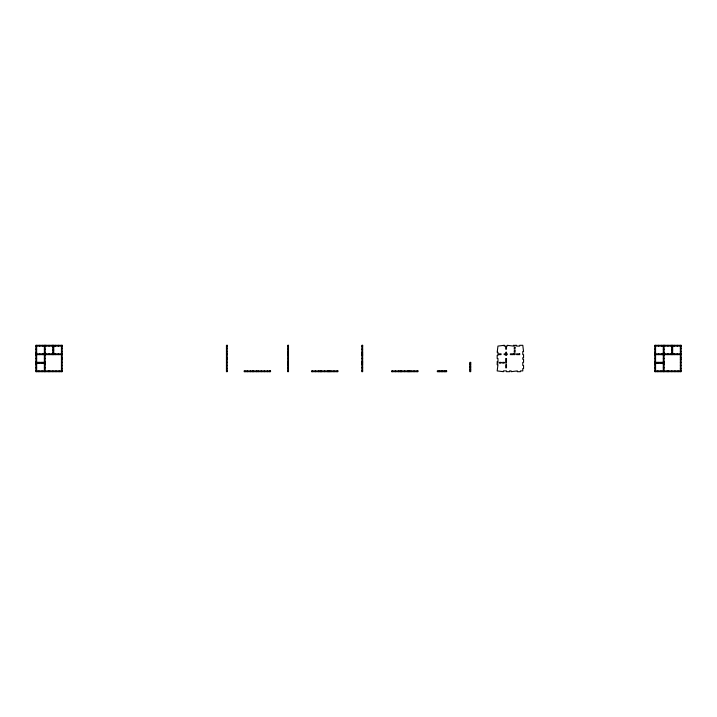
<?xml version="1.0" encoding="UTF-8"?>
<svg xmlns="http://www.w3.org/2000/svg" width="717" height="717" viewBox="0 0 717 717"><rect width="100%" height="100%" fill="white"/><g stroke="black" fill="none" stroke-linecap="round" stroke-linejoin="round"><path stroke-width="1.08" d="M35.85 346.087L62.227 346.087M226.455 346.087L227.235 346.087M287.705 346.087L288.485 346.087M361.87 346.087L362.641 346.087M654.773 346.087L681.15 346.087M52.915 347.637L53.694 347.637M671.838 347.637L672.618 347.637M61.447 348.417L62.227 348.417M226.455 348.417L227.235 348.417M680.37 348.417L681.15 348.417M35.85 349.188L36.63 349.188M44.382 349.188L45.162 349.188M52.915 349.188L53.694 349.188M287.705 349.188L288.485 349.188M361.87 349.188L362.641 349.188M654.773 349.188L655.553 349.188M663.306 349.188L664.085 349.188M671.838 349.188L672.618 349.188M52.915 350.738L53.694 350.738M671.838 350.738L672.618 350.738M61.447 351.518L62.227 351.518M226.455 351.518L227.235 351.518M680.37 351.518L681.15 351.518M35.85 352.298L36.63 352.298M44.382 352.298L45.162 352.298M52.915 352.298L53.694 352.298M287.705 352.298L288.485 352.298M361.87 352.298L362.641 352.298M654.773 352.298L655.553 352.298M663.306 352.298L664.085 352.298M671.838 352.298L672.618 352.298M35.85 353.848L62.227 353.848M226.455 353.848L227.235 353.848M287.705 353.848L288.485 353.848M361.87 353.848L362.641 353.848M654.773 353.848L681.15 353.848M35.85 354.619L62.227 354.619M226.455 354.619L227.235 354.619M287.705 354.619L288.485 354.619M361.87 354.619L362.641 354.619M654.773 354.619L681.15 354.619M35.85 355.399L36.63 355.399M44.382 355.399L45.162 355.399M287.705 355.399L288.485 355.399M361.87 355.399L362.641 355.399M654.773 355.399L655.553 355.399M663.306 355.399L664.085 355.399M61.447 357.72L62.227 357.72M226.455 357.72L227.235 357.72M680.37 357.72L681.15 357.72M35.85 358.5L36.63 358.5M44.382 358.5L45.162 358.5M287.705 358.5L288.485 358.5M361.87 358.5L362.641 358.5M654.773 358.5L655.553 358.5M663.306 358.5L664.085 358.5M61.447 359.28L62.227 359.28M226.455 359.28L227.235 359.28M680.37 359.28L681.15 359.28M35.85 361.601L36.63 361.601M44.382 361.601L45.162 361.601M287.705 361.601L288.485 361.601M361.87 361.601L362.641 361.601M654.773 361.601L655.553 361.601M663.306 361.601L664.085 361.601M35.85 362.381L45.162 362.381M61.447 362.381L62.227 362.381M226.455 362.381L227.235 362.381M287.705 362.381L288.485 362.381M361.87 362.381L362.641 362.381M654.773 362.381L664.085 362.381M680.37 362.381L681.15 362.381M35.85 363.152L45.162 363.152M287.705 363.152L288.485 363.152M361.87 363.152L362.641 363.152M469.904 363.152L470.684 363.152M654.773 363.152L664.085 363.152M35.85 364.702L36.63 364.702M44.382 364.702L45.162 364.702M287.705 364.702L288.485 364.702M361.87 364.702L362.641 364.702M469.904 364.702L470.684 364.702M654.773 364.702L655.553 364.702M663.306 364.702L664.085 364.702M61.447 365.482L62.227 365.482M226.455 365.482L227.235 365.482M680.37 365.482L681.15 365.482M469.904 366.262L470.684 366.262M35.85 367.812L36.63 367.812M44.382 367.812L45.162 367.812M287.705 367.812L288.485 367.812M361.87 367.812L362.641 367.812M469.904 367.812L470.684 367.812M654.773 367.812L655.553 367.812M663.306 367.812L664.085 367.812M61.447 368.583L62.227 368.583M226.455 368.583L227.235 368.583M680.37 368.583L681.15 368.583M469.904 369.363L470.684 369.363M35.85 370.913L62.227 370.913M226.455 370.913L227.235 370.913M287.705 370.913L288.485 370.913M361.87 370.913L362.641 370.913M469.904 370.913L470.684 370.913M654.773 370.913L681.15 370.913M680.37 345.316L680.37 371.684M678.049 370.913L678.049 371.684M677.269 345.316L677.269 346.087M677.269 353.848L677.269 354.619M674.948 370.913L674.948 371.684M674.168 345.316L674.168 346.087M674.168 353.848L674.168 354.619M672.618 345.316L672.618 354.619M671.838 345.316L671.838 354.619M671.838 370.913L671.838 371.684M671.067 345.316L671.067 346.087M671.067 353.848L671.067 354.619M668.737 370.913L668.737 371.684M667.966 345.316L667.966 346.087M667.966 353.848L667.966 354.619M667.186 370.913L667.186 371.684M664.856 345.316L664.856 346.087M664.856 353.848L664.856 354.619M664.085 345.316L664.085 371.684M663.306 345.316L663.306 371.684M661.755 345.316L661.755 346.087M661.755 353.848L661.755 354.619M661.755 362.381L661.755 363.152M660.984 370.913L660.984 371.684M660.205 362.381L660.205 363.152M658.654 345.316L658.654 346.087M658.654 353.848L658.654 354.619M658.654 362.381L658.654 363.152M657.874 370.913L657.874 371.684M657.104 362.381L657.104 363.152M655.553 345.316L655.553 371.684M445.857 370.913L445.857 371.684M444.307 370.913L444.307 371.684M442.756 370.913L442.756 371.684M441.206 370.913L441.206 371.684M439.655 370.913L439.655 371.684M438.105 370.913L438.105 371.684M417.16 370.913L417.16 371.684M414.059 370.913L414.059 371.684M410.958 370.913L410.958 371.684M409.398 370.913L409.398 371.684M408.627 370.913L408.627 371.684M407.848 370.913L407.848 371.684M404.747 370.913L404.747 371.684M401.645 370.913L401.645 371.684M400.866 370.913L400.866 371.684M400.095 370.913L400.095 371.684M398.544 370.913L398.544 371.684M395.443 370.913L395.443 371.684M392.333 370.913L392.333 371.684M337.107 370.913L337.107 371.684M334.005 370.913L334.005 371.684M330.904 370.913L330.904 371.684M329.345 370.913L329.345 371.684M328.574 370.913L328.574 371.684M327.794 370.913L327.794 371.684M324.693 370.913L324.693 371.684M321.592 370.913L321.592 371.684M320.813 370.913L320.813 371.684M320.042 370.913L320.042 371.684M318.491 370.913L318.491 371.684M315.381 370.913L315.381 371.684M312.28 370.913L312.28 371.684M269.771 370.913L269.771 371.684M267.45 370.913L267.45 371.684M264.34 370.913L264.34 371.684M261.239 370.913L261.239 371.684M258.138 370.913L258.138 371.684M256.587 370.913L256.587 371.684M253.486 370.913L253.486 371.684M252.707 370.913L252.707 371.684M250.385 370.913L250.385 371.684M247.275 370.913L247.275 371.684M244.954 370.913L244.954 371.684M61.447 345.316L61.447 371.684M59.126 370.913L59.126 371.684M58.346 345.316L58.346 346.087M58.346 353.848L58.346 354.619M56.016 370.913L56.016 371.684M55.245 345.316L55.245 346.087M55.245 353.848L55.245 354.619M53.694 345.316L53.694 354.619M52.915 345.316L52.915 354.619M52.915 370.913L52.915 371.684M52.144 345.316L52.144 346.087M52.144 353.848L52.144 354.619M49.814 370.913L49.814 371.684M49.034 345.316L49.034 346.087M49.034 353.848L49.034 354.619M48.263 370.913L48.263 371.684M45.933 345.316L45.933 346.087M45.933 353.848L45.933 354.619M45.162 345.316L45.162 371.684M44.382 345.316L44.382 371.684M42.832 345.316L42.832 346.087M42.832 353.848L42.832 354.619M42.832 362.381L42.832 363.152M42.052 370.913L42.052 371.684M41.281 362.381L41.281 363.152M39.731 345.316L39.731 346.087M39.731 353.848L39.731 354.619M39.731 362.381L39.731 363.152M38.951 370.913L38.951 371.684M38.18 362.381L38.18 363.152M36.63 345.316L36.63 371.684M62.227 345.316L35.85 345.316L35.85 371.684L62.227 371.684L62.227 345.316M227.235 345.316L226.455 345.316L226.455 371.684L227.235 371.684L227.235 345.316M288.485 345.316L287.705 345.316L287.705 371.684L288.485 371.684L288.485 345.316M362.641 345.316L361.87 345.316L361.87 371.684L362.641 371.684L362.641 345.316M504.168 345.316L497.957 346.087L497.186 352.298L497.957 352.298L497.957 353.848L501.058 353.848L501.058 354.619L497.957 354.619L497.957 355.399L497.186 355.399L497.186 358.5L497.957 358.5L497.957 361.601L497.186 361.601L497.186 362.381L497.957 362.381L497.957 363.152L497.186 363.152L497.186 364.702L497.957 364.702L497.186 370.913L503.388 371.684L503.388 370.913L506.489 370.913L506.489 371.684L509.59 371.684L509.59 370.913L511.14 370.913L511.14 371.684L517.351 370.913L517.351 371.684L520.452 371.684L520.452 370.913L522.783 370.913L522.783 368.583L523.553 368.583L523.553 365.482L522.783 365.482L522.783 362.381L523.553 362.381L523.553 359.28L522.783 359.28L522.783 357.72L523.553 357.72L523.553 354.619L522.783 354.619L522.783 351.518L523.553 351.518L522.783 345.316L519.682 345.316L519.682 346.087L516.572 346.087L516.572 345.316L515.021 345.316L515.021 346.087L514.25 346.087L514.25 345.316L513.471 345.316L513.471 346.087L507.269 345.316L507.269 346.087L506.489 346.087L506.489 349.188L505.718 349.188L505.718 346.087L504.168 346.087L504.168 345.316M681.15 345.316L654.773 345.316L654.773 371.684L681.15 371.684L681.15 345.316M515.021 347.637L514.25 347.637L514.25 349.188L515.021 349.188L515.021 347.637M515.021 350.738L514.25 350.738L514.25 352.298L515.021 352.298L515.021 350.738M506.489 352.298L505.718 352.298L505.718 353.848L504.168 353.848L504.168 354.619L505.718 354.619L505.718 355.399L506.489 355.399L506.489 354.619L507.269 354.619L507.269 353.848L506.489 353.848L506.489 352.298M513.471 353.848L510.37 353.848L510.37 354.619L513.471 354.619L513.471 353.848M515.021 353.848L514.25 353.848L514.25 354.619L515.021 354.619L515.021 353.848M519.682 353.848L516.572 353.848L516.572 354.619L519.682 354.619L519.682 353.848M506.489 358.5L505.718 358.5L505.718 361.601L506.489 361.601L506.489 358.5M470.684 362.381L469.904 362.381L469.904 371.684L470.684 371.684L470.684 362.381M501.058 362.381L499.507 362.381L499.507 363.152L501.058 363.152L501.058 362.381M504.168 362.381L502.608 362.381L502.608 363.152L504.168 363.152L504.168 362.381M506.489 362.381L505.718 362.381L505.718 363.152L506.489 363.152L506.489 362.381M506.489 364.702L505.718 364.702L505.718 367.812L506.489 367.812L506.489 364.702M270.551 370.913L244.174 370.913L244.174 371.684L270.551 371.684L270.551 370.913M337.877 370.913L311.51 370.913L311.51 371.684L337.877 371.684L337.877 370.913M417.939 370.913L391.563 370.913L391.563 371.684L417.939 371.684L417.939 370.913M446.637 370.913L437.325 370.913L437.325 371.684L446.637 371.684L446.637 370.913"/></g></svg>
